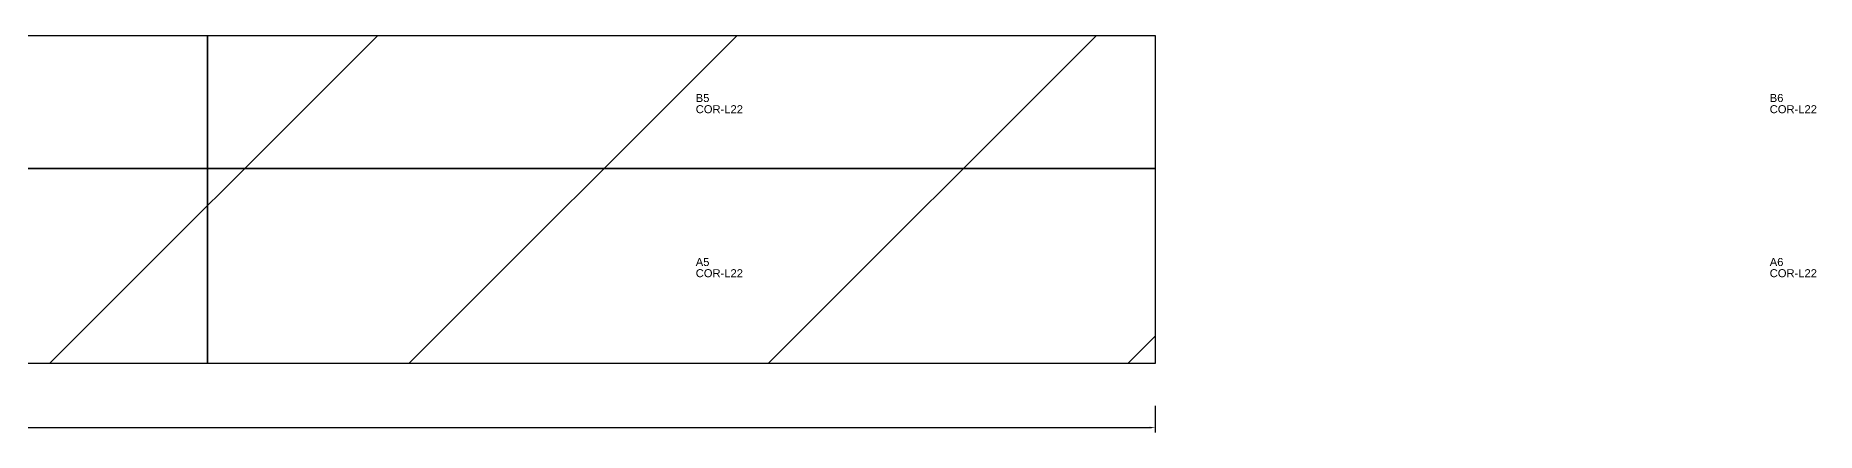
# Model space of a CAD drawing. Header units: metres. Extents: x 222 to 12207, y -46 to 202.
# Drawn here: x 1335 to 2447, y -46 to 202 of the extents above; entities that cross this region are included whole.
import ezdxf

# ---------------------------------------------------------------- set-up
doc = ezdxf.new("R2010")
doc.units = ezdxf.units.M
for name, color, linetype in [('3', 3, 'CONTINUOUS'), ('AUX00', 7, 'CONTINUOUS'), ('COTA', 241, 'CONTINUOUS'), ('Hachura', 251, 'CONTINUOUS'), ('Painéis', 200, 'CONTINUOUS')]:
    doc.layers.add(name, color=color, linetype=linetype)
doc.styles.add('STR_STANDARD', font='arial.ttf')
doc.dimstyles.new('EZ DXF', dxfattribs={"dimtxt": 10, "dimasz": 3.5, "dimexe": 3, "dimexo": 1.5, "dimgap": 1, "dimtad": 1, "dimdec": 1, "dimdsep": 46, "dimcen": 2.5, "dimazin": 3, "dimtfac": 1, "dimtmove": 0, "dimatfit": 3})

msp = doc.modelspace()

# ---------------------------------------------------------------- hatches: boundary and pattern name
at = {"layer": 'Hachura'}
h = msp.add_hatch(dxfattribs=at)
h.set_pattern_fill('ANSI31', scale=50)
h.paths.add_polyline_path([(222.2, 201.5), (2034.2, 201.5), (2034.2, -3.5), (222.2, -3.5)])
h = msp.add_hatch(dxfattribs=at)
h.set_pattern_fill('ANSI31', scale=50)
h.paths.add_polyline_path([(222.2, 201.5), (2034.2, 201.5), (2034.2, -3.5), (222.2, -3.5)])

# ---------------------------------------------------------------- linework, layer by layer
at = {"layer": '3'}
for points in [[(1442.2, -3.5), (1442.2, 201.5)], [(1442.2, -3.5), (1442.2, 201.5)], [(222.2, 118.5), (2034.2, 118.5)], [(222.2, 118.5), (2034.2, 118.5)]]:
    msp.add_lwpolyline(points, close=True, dxfattribs=at)
at = {"layer": 'Painéis', "color": 200}
for p, q in [((222.2, 201.5), (2034.2, 201.5)), ((222.2, 201.5), (2034.2, 201.5)), ((2034.2, 201.5), (2034.2, -3.5)), ((2034.2, 201.5), (2034.2, -3.5)), ((2034.2, -3.5), (222.2, -3.5)), ((2034.2, -3.5), (222.2, -3.5))]:
    msp.add_line(p, q, dxfattribs=at)

# ---------------------------------------------------------------- texts
at = {"layer": '3', "style": 'STR_STANDARD'}
for s, p in [('B5', (1747.2, 160)), ('B5', (1747.2, 160)), ('B6', (2418.2, 160)), ('B6', (2418.2, 160)), ('A5', (1747.2, 57.5)), ('A5', (1747.2, 57.5)), ('A6', (2418.2, 57.5)), ('A6', (2418.2, 57.5))]:
    msp.add_text(s, height=5, dxfattribs=at).set_placement(p)
at = {"layer": 'AUX00', "style": 'STR_STANDARD'}
for p in [(1747.2, 153), (1747.2, 153), (2418.2, 153), (2418.2, 153), (1747.2, 50.5), (1747.2, 50.5), (2418.2, 50.5), (2418.2, 50.5)]:
    msp.add_text('COR-L22', height=5, dxfattribs=at).set_placement(p)

# ---------------------------------------------------------------- dimensions: what is measured, and where the dimension line sits
at = {"layer": 'COTA'}
msp.add_linear_dim(base=(222.2, -43.5), p1=(222.2, -28.5), p2=(2034.2, -28.5), dimstyle='EZ DXF', dxfattribs=at).render()
msp.add_linear_dim(base=(222.2, -43.5), p1=(222.2, -28.5), p2=(2034.2, -28.5), dimstyle='EZ DXF', dxfattribs=at).render()

doc.saveas('drawing.dxf')
